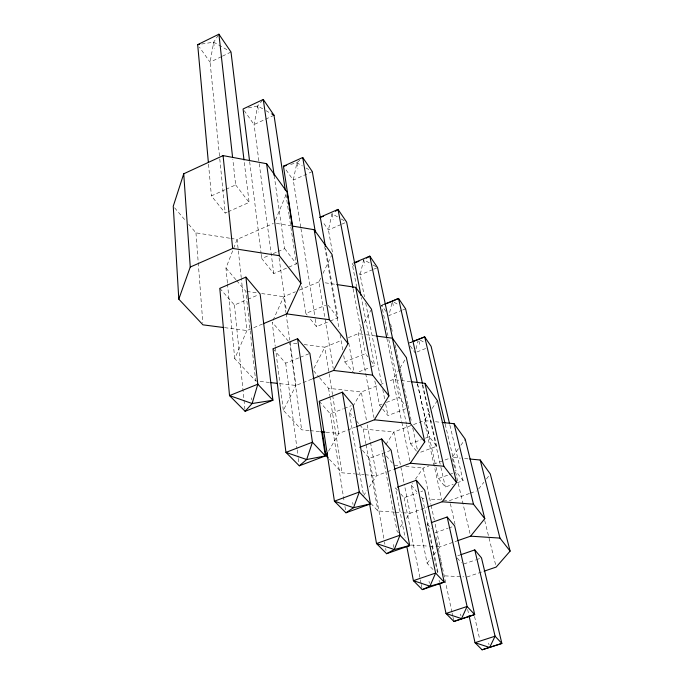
<?xml version="1.0" encoding="UTF-8"?>
<svg xmlns="http://www.w3.org/2000/svg" width="684" height="684" viewBox="0 0 684 684"><rect width="100%" height="100%" fill="white"/><g stroke="black" fill="none" stroke-linecap="round" stroke-linejoin="round"><path stroke-width="0.51" stroke-dasharray="3.42 2.56" d="M218.324 35.081L213.716 42.151L210.065 62.193L219.667 157.833M262.656 100.189L257.714 105.969L254.063 124.556L259.108 162.604M299.814 160.15L296.899 162.801L293.274 180.131L300.789 227.575M337.503 216.871L332.022 213.741L328.431 229.961L332.39 251.994M369.24 262.836L363.683 259.663L360.143 274.9L364.461 296.779M391.864 303.32L388.88 315.632L401.67 310.425M416.026 348.831L417.984 341.077M227.396 282.774L225.968 268.025L233.278 249.267M233.663 248.283L237.117 239.4L273.318 223.454M275.455 220.154L286.314 194.094M269.462 382.476L255.679 380.92L234.749 358.655L246.924 330.534L241.341 278.61M273.036 320.3L283.749 296.702L295.42 291.777M320.719 278.097L318.906 281.876L333.219 368.368M322.985 273.378L331.603 255.44M309.082 430.535L301.644 429.808L283.338 410.34L295.967 385.46L289.862 341.077M313.956 368.223L324.832 347.181L341.453 340.435M361.648 327.303L358.202 333.647L373.986 417.719M364.102 322.771L370.984 310.083M363.23 493.591L349.344 412.657L352.465 407.262M352.987 406.364L361.297 391.992L378.987 385.066M328.517 451.209L338.811 433.451L346.711 430.416M399.43 368.984L393.052 379.56L388.367 381.39M399.96 368.103L406.339 357.535M385.896 444.557L393.881 432.031L424.174 420.549L431.382 421.31M363.589 495.695L366.975 490.488M369.232 487.017L376.559 475.731L386.486 472.054M429.92 411.871L424.174 420.549L441.693 499.679M432.211 408.408L437.384 400.593M432.963 569.481L427.132 563.274L411.229 485.195L412.426 483.485M415.41 479.193L423.182 468.036L428.945 465.915M400.191 527.039L403.278 522.738M406.373 518.438L410.075 513.274L427.115 507.16M458.357 448.721L452.124 457.374L460.443 458.152M460.854 445.258L465.214 439.196M478.663 488.974L483.836 482.314M486.418 478.988L489.009 475.654M427.132 563.274L431.005 558.341M433.579 555.049L436.161 551.766M438.743 548.474L440.034 546.824L456.801 540.984M221.488 56.635L210.065 62.193L199.446 47.153M222.437 56.174L231.004 52.01M274.01 115.263L254.063 124.556L244.299 110.722M227.131 212.237L225.216 213.092L211.407 195.906L224.985 189.742M225.959 189.306L235.655 184.902L232.825 159.432M312.306 171.59L293.274 180.131L285.296 168.828M228.08 211.809L249.104 202.396L244.137 161.091M289.101 215.4L296.403 263.896L273.814 273.566L261.75 258.561L268.436 255.662M273.207 253.593L277.029 251.943M277.986 251.524L284.664 248.634L274.198 175.634M340.888 224.574L328.431 229.961L322.557 221.625M341.846 224.155L346.634 222.086M219.795 288.349L234.45 304.996L246.821 299.737M247.77 299.336L258.236 294.889M299.31 290.136L318.906 281.876L321.01 282.184M409.357 342.975L412.093 341.82M372.729 269.624L360.143 274.9L357.689 271.42M373.695 269.214L377.568 267.589M262.485 324.045L246.924 330.534L224.951 327.696M301.695 286.109L305.859 313.443L325.687 305.209M310.51 319.231L316.487 326.67L329.149 321.463M330.115 321.061L337.913 317.855L325.755 248.412M383.519 304.602L381.646 305.372L387.948 335.536M402.654 310.023L405.603 308.826M273.01 348.797L285.69 363.187L299.241 357.698M300.208 357.304L308.92 353.765M348.353 337.639L358.202 333.647L365.461 334.613M343.727 355.654L344.822 361.939L365.461 353.679L367.906 356.86M311.801 379.141L295.967 385.46L279.004 383.544M409.4 342.983L412.264 341.838M359.109 371.754L369.779 367.522M370.745 367.137L374.627 365.598L361.34 297.506M416.941 351.969L427.338 347.848M379.928 384.699L384.613 382.86M319.214 401.269L330.295 413.846L343.214 408.818M344.206 408.425L351.166 405.723M374.841 380.979L379.492 405.082L382.442 403.945M386.374 402.423L399.148 397.481L405.441 405.672M347.703 430.039L355.603 427.004M382.732 409.118L387.922 415.573L406.364 408.493M383.587 304.628L381.646 305.372L385.861 311.357M362.494 450.423L369.463 458.34L390.145 450.576M406.629 424.995L410.545 443.719L421.404 439.65M425.354 438.17L429.304 436.683L436.657 446.25L420.07 452.423M387.477 471.686L393.428 469.481M433.759 464.137L449.217 458.442M435.964 467.086L438.512 478.526L448.473 474.893M449.474 474.525L453.458 473.08M400.815 493.942L404.141 497.721L416.889 493.096M420.805 491.676L422.772 490.967M438.512 478.526L445.361 487.051L453.244 484.195M457.186 482.767L463.094 480.63L449.815 424.849M469.429 493.489L449.662 500.577L428.8 498.952M470.421 493.13L476.38 491.001M437.529 572.927L427.32 524.047L430.296 522.986M435.058 532.836L447.806 528.347M448.781 528.005L452.705 526.62M457.827 555.741L459.828 555.057M463.778 564.001L475.594 559.948M476.586 559.615L479.535 558.597M466.967 576.997L483.075 571.525M290.7 164.382L296.899 162.801L302.337 165.904M248.309 107.91L257.714 105.969L264.956 110.098M201.686 44.024L213.716 42.151L227.37 49.932M444.959 575.877L463.82 576.834M410.973 545.045L428.611 546.131M429.655 546.191L434.844 546.507M435.879 546.576L440.034 546.824L434.485 520.909M370.848 503.407L377.936 510.948L394.523 512.145M395.557 512.222L401.782 512.675M402.816 512.752L410.075 513.274L404.261 484.11M421.301 497.003L422.541 498.465L424.627 498.627M329.346 459.272L342.086 472.815L354.62 473.875M355.663 473.969L364.025 474.67M365.068 474.764L376.559 475.731L366.829 422.344M394.411 465.488L399.55 465.941M405.715 466.488L423.182 468.036L430.937 504.322M464.607 458.545L468.771 458.93M310.143 430.638L319.693 431.578M326.071 432.202L338.811 433.451L332.672 395.574M359.818 424.935L363.255 428.962L393.881 432.031L404.056 483.066M435.503 421.746L441.684 422.396M319.565 377.739L328.559 388.29L361.297 391.992L366.641 421.301M410.545 381.629L393.052 379.56L401.67 421.395M296.924 343.633L289.683 342.718L301.644 429.808M304.158 344.556L324.832 347.181L332.501 394.523M366.496 334.75L375.824 335.989M246.881 291.452L257.415 292.949M261.63 293.547L283.749 296.702L285.929 312.545M325.225 282.817L335.75 284.382M188.724 224.361L195.966 232.851L229.73 238.22M230.79 238.391L237.117 239.4L241.23 277.55M276.353 223.394L291.059 225.848M265.862 110.611L272.198 114.228M305.962 167.973L308.681 169.521M341.154 218.957L345.719 221.565M372.942 264.947L376.645 267.059M394.129 302.268L398.541 304.79M420.275 340.162L423.892 342.231M398.55 532.87L397.105 531.34L381.903 450.816M397.481 490.154L395.48 487.889L405.15 537.932M427.32 524.047L431.544 528.843M457.228 558.016L461.409 562.752M174.608 207.816L184.774 219.726M225.968 268.025L236.031 279.824M236.69 280.585L245.83 291.307L255.679 380.92M288.357 341.154L272.172 322.19L275.233 346.326M313.665 370.822L318.906 376.978M349.344 412.657L353.825 417.907M356.381 420.899L359.134 424.123M386.323 456.006L392.351 463.068M411.229 485.195L416.941 491.899M305.859 313.443L307.184 315.102M344.822 361.939L353.628 372.891M379.492 405.082L382.082 408.305M410.545 443.719L418.121 453.15M235.655 184.902L249.104 202.396M284.664 248.634L296.403 263.896M328.226 305.261L337.913 317.855M370.959 360.827L374.627 365.598M457.656 473.559L463.094 480.63M354.013 266.213L352.174 263.605L356.62 286.656M410.246 345.916L415.051 352.713M484.742 520.592L495.661 565.01M445.207 424.183L456.202 470.951M452.363 458.417L455.287 470.857M455.527 471.892L470.122 534.093M488.624 643.028L489.034 644.807M418.907 341.034L419.788 344.839M450.363 503.672L455.04 524.329M422.78 384.827L436.657 446.25M422.327 384.998L440.658 466.223M440.889 467.266L445.361 487.051M474.559 616.446L479.732 639.378M417.505 383.673L429.304 436.683M417.462 383.912L435.734 466.052M467.625 609.435L468.788 614.634M460.537 613.984L460.939 615.831M392.573 302.234L393.625 307.082M431.159 505.356L434.263 519.874M390.649 323.959L391.316 327.089M391.539 328.132L392.206 331.253M395.078 344.796L395.745 347.925M395.968 348.968L399.071 363.555M399.294 364.598L399.952 367.718M400.174 368.762L400.841 371.891M401.063 372.925L401.73 376.055M401.953 377.098L406.818 400.02M407.04 401.055L407.707 404.184M407.929 405.227L411.477 421.891M412.803 428.15L417.898 452.107M435.947 537.008L440.163 556.81M440.376 557.853L441.043 560.983M441.266 562.017L451.902 612.052M452.124 613.095L452.791 616.224M453.013 617.267L453.902 621.431M422.541 498.465L438.239 573.466M388.811 339.7L406.416 423.96M439.051 580.212L439.487 582.289M386.845 338.247L399.148 397.481M401.893 422.438L409.861 461.144M429.005 581.374L429.398 583.298M363.683 259.663L364.88 265.58M365.701 303.038L381.749 384.314M382.775 389.521L384.836 399.943M385.656 404.107L387.922 415.573M404.141 497.721L421.053 583.358M421.258 584.401L422.293 589.625M353.132 288.862L365.461 353.679M393.343 544.498L393.898 547.508M332.022 213.741L333.134 219.752M348.789 343.257L354.252 373.678M369.463 458.34L384.34 541.121M384.528 542.164L384.904 544.259M385.656 548.457L386.032 550.552M363.255 428.962L365.889 443.677M366.077 444.728L377.936 510.948M324.729 246.779L339.161 329.483M340.076 334.715L342.812 350.422M352.688 502.466L353.029 504.553M296.899 162.801L297.899 168.888M328.559 388.29L329.731 395.591M329.893 396.634L342.086 472.815M300.951 228.627L315.144 318.24M315.315 319.291L316.487 326.67M330.295 413.846L344.291 502.27M344.958 506.476L345.625 510.691M285.921 194.316L288.939 214.348M279.072 257.911L286.365 310.724M257.714 105.969L258.561 112.099M286.074 313.605L289.717 340.025M259.245 163.664L273.814 273.566M285.69 363.187L297.044 448.884M297.189 449.944L298.164 457.348M298.309 458.408L299.011 463.701M275.37 347.378L283.338 410.34M249.651 161.655L261.091 253.294M261.22 254.345L261.75 258.561M251.532 397.857L251.729 399.747M213.716 42.151L214.366 48.299M219.778 158.902L225.216 213.092M234.45 304.996L244.906 409.169M227.498 283.834L234.749 358.655M208.526 164.177L211.407 195.906M195.966 232.851L202.806 322.737"/><path stroke-width="1.03" d="M263.46 323.635L286.801 313.896L300.969 283.381L287.118 192.161L266.598 163.707L223.069 155.61L183.731 173.796L173.249 206.226L178.798 299.147L202.968 324.849L223.899 327.559M178.798 299.147L190.246 267.042L183.731 173.796M312.785 378.748L333.57 370.454L348.011 343.599L332.056 254.499L314.17 229.696L292.111 226.019M327.987 457.818L325.943 455.647L327.482 452.979M356.595 426.628L374.379 419.796L388.905 395.942L371.48 309.177L355.748 287.365L336.802 284.544M394.42 469.113L410.297 463.239L424.781 441.873L406.339 357.535L392.402 338.195L376.858 336.126M428.116 506.801L442.155 501.765L456.519 482.494L437.384 400.593L424.944 383.339L411.571 381.757M457.784 540.634L470.609 536.171L484.785 518.677L465.214 439.196L454.048 423.704L442.71 422.507M469.814 459.032L480.211 459.999L490.3 473.986L510.119 551.116L496.165 567.079L484.084 571.183M245.12 411.298L252.131 403.526L257.808 384.194L245.907 277.114L219.795 288.349L229.525 395.6L245.12 411.298L272.916 400.243L260.142 294.077L245.907 277.114M299.293 465.813L306.671 459.537L325.336 455.929L309.886 353.38L297.583 338.717L273.01 348.797L285.946 452.38L299.293 465.813L325.336 455.929L312.434 442.215L297.583 338.717M335.451 211.27L338.024 209.415L346.634 222.086L360.938 295.411M345.959 512.795L353.543 507.69L370.471 503.86L353.158 404.945L342.419 392.146L319.214 401.269L334.416 501.175L345.959 512.795L370.471 503.86L359.314 492.01L342.419 392.146M366.299 258.159L369.796 256.158L377.568 267.589L392.787 339.418M369.574 503.766L376.508 543.541L386.597 553.689L394.275 549.517L409.733 545.567L391.128 450.209L381.672 438.94L359.707 447.259M208.338 162.057L197.676 44.648L218.906 34.2L231.004 52.01L244.008 160.03M285.288 190.101L274.01 115.263L263.272 99.471L243.077 108.987L249.523 160.603M392.359 301.268L398.541 298.446L405.603 308.826L422.541 383.784M292.743 227.216L283.458 166.221L302.721 157.5L312.306 171.59L325.387 246.308M406.758 546.268L413.401 580.673L422.293 589.625L429.979 586.188L444.198 582.169L424.73 490.248L416.342 480.254L397.472 487.162M190.246 267.042L232.671 248.429L279.346 255.705L300.969 283.381M319.616 217.461L338.024 209.415L352.935 287.819M354.132 262.776L369.796 256.158L386.631 337.212M412.999 341.436L424.687 336.887L431.117 346.352L449.568 423.823M384.459 304.218L398.541 298.446L417.274 382.638M413.221 341.461L424.687 336.887L444.968 423.139M385.537 303.876L391.385 301.635M439.709 583.324L446.002 613.488L453.902 621.431L474.696 614.565L454.663 525.928L447.174 517.001L431.288 522.636M386.597 553.689L409.733 545.567L399.986 535.213L381.672 438.94M460.819 554.715L474.773 549.902L481.502 557.922L501.868 643.439L482.083 649.8L475.029 642.695L469.019 615.677M354.09 262.947L358.886 261.305M422.293 589.625L444.198 582.169L435.614 573.055L416.342 480.254M453.902 621.431L474.696 614.565L467.078 606.477L447.174 517.001M482.083 649.8L501.868 643.439L495.071 636.206L474.773 549.902M320.565 217.179L323.429 216.315M283.458 166.221L286.562 165.434M197.676 44.648L199.685 44.332M470.609 536.171L499.953 538.094L510.119 551.116M442.155 501.765L473.456 504.185L484.785 518.677M410.297 463.239L443.831 466.249L456.519 482.494M320.762 431.681L325.003 432.1M374.379 419.796L410.468 423.55L424.781 441.873M270.522 382.595L276.883 383.305M333.57 370.454L372.635 375.114L388.905 395.942M286.801 313.896L329.346 319.71L348.011 343.599M272.198 114.228L274.01 115.263M480.211 459.999L499.953 538.094M454.048 423.704L473.456 504.185M424.944 383.339L443.831 466.249M392.402 338.195L410.468 423.55M355.748 287.365L372.635 375.114M302.721 157.5L315.324 232.013M314.17 229.696L329.346 319.71M322.267 431.339L325.943 455.647M263.272 99.471L274.198 175.634M266.598 163.707L279.346 255.705M218.906 34.2L232.586 157.311M223.069 155.61L232.671 248.429M312.434 442.215L306.671 459.537L285.946 452.38L312.434 442.215M359.314 492.01L353.543 507.69L334.416 501.175L359.314 492.01M399.986 535.213L394.275 549.517L376.508 543.541L399.986 535.213M435.614 573.055L429.979 586.188L413.401 580.673L435.614 573.055M467.078 606.477L461.546 618.61L446.002 613.488L467.078 606.477M495.071 636.206L489.65 647.474L475.029 642.695L495.071 636.206M257.808 384.194L229.525 395.6L252.131 403.526L272.916 400.243L257.808 384.194"/></g></svg>
